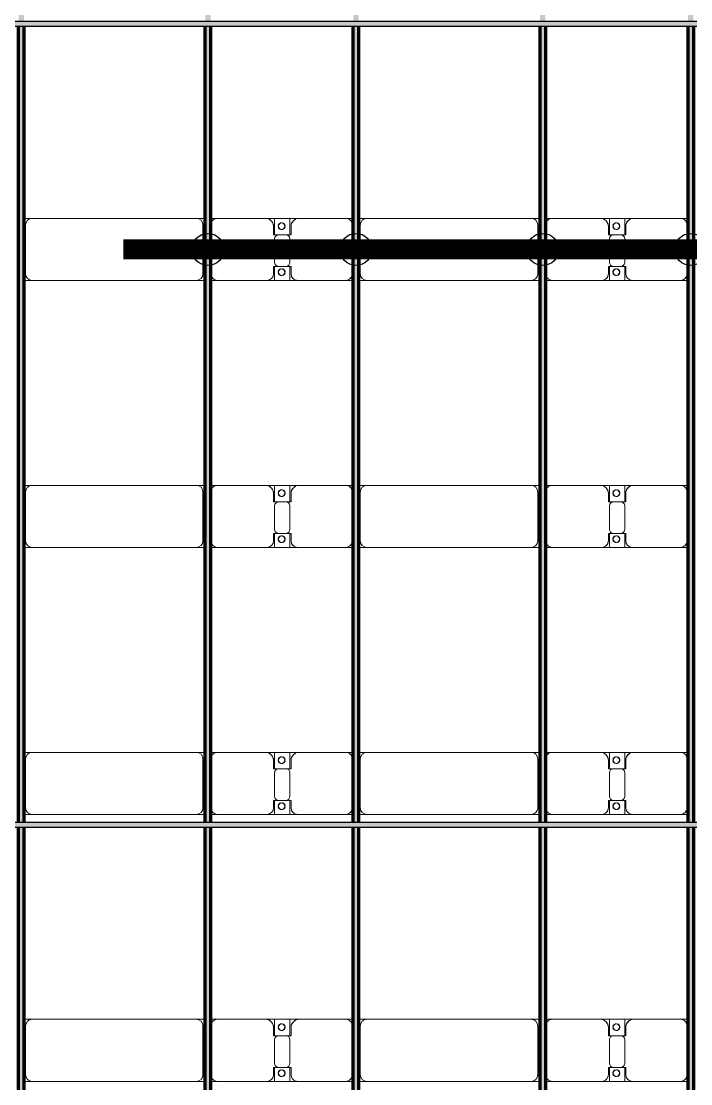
# Model space of a CAD drawing. Header units: millimetres. Extents: x -268744 to 115753, y -96240 to -10461.
# Drawn here: x 18920 to 23940, y -42566 to -34607 of the extents above; entities that cross this region are included whole.
import ezdxf

# ---------------------------------------------------------------- set-up
doc = ezdxf.new("R2010")
doc.units = ezdxf.units.MM
doc.layers.add('A-GENM', color=13, linetype='Continuous', lineweight=9)
doc.layers.add('S-BEAM', color=12, linetype='Continuous', lineweight=9)
doc.layers.add('GC-HOP 40x60 GIA CUONG', color=1, linetype='Continuous')

# ---------------------------------------------------------------- blocks, each defined once
blk = doc.blocks.new('Dầm C52 - Hộp 40x60-V24-KHUNG KẾT CẤU BÈ PIN 1')
at = {"layer": 'S-BEAM', "lineweight": 25}
blk.add_hatch(color=4, dxfattribs=at).paths.add_polyline_path([(-145811, -20), (145811, -20), (145811, 20), (-145811, 20)])
at = {"layer": 'S-BEAM', "color": 4, "lineweight": 25}
for p, q in [((-145811, 20), (145811, 20)), ((145811, -20), (-145811, -20))]:
    blk.add_line(p, q, dxfattribs=at)
blk = doc.blocks.new('Dai phao do pin - DẢI PHAO ĐỠ PIN-V93-KHUNG KẾT CẤU BÈ PIN 1')
at = {"layer": 'A-GENM', "color": 7}
for p, q in [((54537.6, 241.6), (54599.7, 241.6)), ((54537.6, 241.6), (54599.7, 241.6)), ((55830.3, 241.6), (54599.7, 241.6)), ((55830.3, 241.6), (55897.6, 241.6)), ((55830.3, 241.6), (55897.6, 241.6)), ((55937.6, 241.6), (55989.7, 241.6)), ((55937.6, 241.6), (55989.7, 241.6)), ((56349.7, 241.6), (55989.7, 241.6)), ((56349.7, 241.6), (56532.2, 241.6)), ((56532.2, 241.6), (56349.7, 241.6)), ((56417.8, 241.6), (56600.3, 241.6)), ((56417.8, 116.2), (56417.8, 241.6)), ((56600.3, 241.6), (56417.8, 241.6)), ((56532.2, 241.6), (56532.2, 116.2)), ((56950.3, 241.6), (56600.3, 241.6)), ((56950.3, 241.6), (57007.6, 241.6)), ((56950.3, 241.6), (57007.6, 241.6)), ((57047.6, 241.6), (57109.7, 241.6)), ((57047.6, 241.6), (57109.7, 241.6)), ((58340.3, 241.6), (57109.7, 241.6)), ((58340.3, 241.6), (58407.6, 241.6)), ((58340.3, 241.6), (58407.6, 241.6)), ((58447.6, 241.6), (58499.7, 241.6)), ((58447.6, 241.6), (58499.7, 241.6)), ((58859.7, 241.6), (58499.7, 241.6)), ((58859.7, 241.6), (59042.2, 241.6)), ((59042.2, 241.6), (58859.7, 241.6)), ((58927.8, 241.6), (59110.3, 241.6)), ((58927.8, 116.2), (58927.8, 241.6)), ((59110.3, 241.6), (58927.8, 241.6)), ((59042.2, 241.6), (59042.2, 116.2)), ((59460.3, 241.6), (59110.3, 241.6)), ((59460.3, 241.6), (59517.6, 241.6)), ((59460.3, 241.6), (59517.6, 241.6)), ((54549.7, 191.6), (54549.7, -173.4)), ((55880.3, -173.4), (55880.3, 191.6)), ((55939.7, 191.6), (55939.7, -173.4)), ((56409.7, 118.2), (56409.7, 181.6)), ((56540.3, 181.6), (56540.3, 118.2)), ((57000.3, -173.4), (57000.3, 191.6)), ((57059.7, 191.6), (57059.7, -173.4)), ((58390.3, -173.4), (58390.3, 191.6)), ((58449.7, 191.6), (58449.7, -173.4)), ((58919.7, 118.2), (58919.7, 181.6)), ((59050.3, 181.6), (59050.3, 118.2)), ((59510.3, -173.4), (59510.3, 191.6)), ((56502.2, 118.2), (56409.7, 118.2)), ((56417.8, 88.2), (56417.8, -88.2)), ((56540.3, 118.2), (56447.8, 118.2)), ((56532.2, -88.2), (56532.2, 88.2)), ((59012.2, 118.2), (58919.7, 118.2)), ((58927.8, 88.2), (58927.8, -88.2)), ((59050.3, 118.2), (58957.8, 118.2)), ((59042.2, -88.2), (59042.2, 88.2)), ((56409.7, -173.4), (56409.7, -118.2)), ((56409.7, -118.2), (56502.2, -118.2)), ((56417.8, -223.4), (56417.8, -116.2)), ((56447.8, -118.2), (56540.3, -118.2)), ((56532.2, -116.2), (56532.2, -223.4)), ((56540.3, -118.2), (56540.3, -173.4)), ((58919.7, -173.4), (58919.7, -118.2)), ((58919.7, -118.2), (59012.2, -118.2)), ((58927.8, -223.4), (58927.8, -116.2)), ((58957.8, -118.2), (59050.3, -118.2)), ((59042.2, -116.2), (59042.2, -223.4)), ((59050.3, -118.2), (59050.3, -173.4)), ((54599.7, -223.4), (54537.6, -223.4)), ((54599.7, -223.4), (54537.6, -223.4)), ((54599.7, -223.4), (55830.3, -223.4)), ((55897.6, -223.4), (55830.3, -223.4)), ((55897.6, -223.4), (55830.3, -223.4)), ((55989.7, -223.4), (55937.6, -223.4)), ((55989.7, -223.4), (55937.6, -223.4)), ((55989.7, -223.4), (56359.7, -223.4)), ((56532.2, -223.4), (56359.7, -223.4)), ((56359.7, -223.4), (56532.2, -223.4)), ((56590.3, -223.4), (56417.8, -223.4)), ((56417.8, -223.4), (56590.3, -223.4)), ((56590.3, -223.4), (56950.3, -223.4)), ((57007.6, -223.4), (56950.3, -223.4)), ((57007.6, -223.4), (56950.3, -223.4)), ((57109.7, -223.4), (57047.6, -223.4)), ((57109.7, -223.4), (57047.6, -223.4)), ((57109.7, -223.4), (58340.3, -223.4)), ((58407.6, -223.4), (58340.3, -223.4)), ((58407.6, -223.4), (58340.3, -223.4)), ((58499.7, -223.4), (58447.6, -223.4)), ((58499.7, -223.4), (58447.6, -223.4)), ((58499.7, -223.4), (58869.7, -223.4)), ((59042.2, -223.4), (58869.7, -223.4)), ((58869.7, -223.4), (59042.2, -223.4)), ((59100.3, -223.4), (58927.8, -223.4)), ((58927.8, -223.4), (59100.3, -223.4)), ((59100.3, -223.4), (59460.3, -223.4)), ((59517.6, -223.4), (59460.3, -223.4)), ((59517.6, -223.4), (59460.3, -223.4))]:
    blk.add_line(p, q, dxfattribs=at)
for centre, radius, start, end in [((54599.7, 191.6), 50, 90, 180), ((54599.7, 191.6), 50, 105, 135), ((55830.3, 191.6), 50, 360, 90), ((55830.3, 191.6), 50, 60, 90), ((55989.7, 191.6), 50, 90, 180), ((55989.7, 191.6), 50, 105, 180), ((56349.7, 181.6), 60, 0, 90), ((56600.3, 181.6), 60, 90, 180), ((56950.3, 191.6), 50, 0, 90), ((56950.3, 191.6), 50, 0, 75), ((57109.7, 191.6), 50, 90, 180), ((57109.7, 191.6), 50, 105, 135), ((58340.3, 191.6), 50, 0, 90), ((58340.3, 191.6), 50, 60, 90), ((58499.7, 191.6), 50, 90, 180), ((58499.7, 191.6), 50, 105, 180), ((58859.7, 181.6), 60, 0, 90), ((59110.3, 181.6), 60, 90, 180), ((59460.3, 191.6), 50, 360, 90), ((59460.3, 191.6), 50, 360, 75), ((54599.7, 191.6), 50, 150, 180), ((55830.3, 191.6), 50, 15, 30), ((56349.7, 181.6), 60, 0, 60), ((56468.6, 183.2), 25, 360, 180), ((56468.6, 183.2), 25, 180, 360), ((56468.6, 183.2), 25, 360, 165), ((56471.4, 183.2), 25, 0, 180), ((56471.4, 183.2), 25, 90, 180), ((56471.4, 183.2), 25, 180, 0), ((56471.4, 183.2), 25, 180, 300), ((56468.6, 183.2), 25, 210, 360), ((56471.4, 183.2), 25, 15, 75), ((56471.4, 183.2), 25, 330, 345), ((56600.3, 181.6), 60, 120, 180), ((57109.7, 191.6), 50, 150, 180), ((58340.3, 191.6), 50, 15, 30), ((58859.7, 181.6), 60, 0, 60), ((58978.6, 183.2), 25, 360, 180), ((58978.6, 183.2), 25, 180, 0), ((58978.6, 183.2), 25, 360, 165), ((58981.4, 183.2), 25, 360, 180), ((58981.4, 183.2), 25, 90, 180), ((58981.4, 183.2), 25, 180, 0), ((58981.4, 183.2), 25, 180, 300), ((58978.6, 183.2), 25, 210, 0), ((58981.4, 183.2), 25, 15, 75), ((58981.4, 183.2), 25, 330, 345), ((59110.3, 181.6), 60, 127.32683, 180), ((56447.8, 88.2), 30, 90, 180), ((56502.2, 88.2), 30, 0, 90), ((58957.8, 88.2), 30, 90, 180), ((59012.2, 88.2), 30, 360, 90), ((56447.8, -88.2), 30, 180, 270), ((56468.6, -161.8), 25, 360, 180), ((56468.6, -161.8), 25, 105, 165), ((56471.4, -161.8), 25, 0, 180), ((56471.4, -161.8), 25, 105, 180), ((56468.6, -161.8), 25, 360, 75), ((56471.4, -161.8), 25, 15, 75), ((56502.2, -88.2), 30, 270, 0), ((58957.8, -88.2), 30, 180, 270), ((58978.6, -161.8), 25, 360, 180), ((58978.6, -161.8), 25, 105, 165), ((58981.4, -161.8), 25, 360, 180), ((58981.4, -161.8), 25, 105, 180), ((58978.6, -161.8), 25, 360, 75), ((58981.4, -161.8), 25, 15, 75), ((59012.2, -88.2), 30, 270, 0), ((54599.7, -173.4), 50, 180, 270), ((54599.7, -173.4), 50, 180, 210), ((54599.7, -173.4), 50, 240, 270), ((55830.3, -173.4), 50, 270, 0), ((55830.3, -173.4), 50, 285, 300), ((55830.3, -173.4), 50, 330, 0), ((55989.7, -173.4), 50, 180, 270), ((55989.7, -173.4), 50, 180, 255), ((56359.7, -173.4), 50, 270, 360), ((56359.7, -173.4), 50, 285, 0), ((56468.6, -161.8), 25, 180, 0), ((56468.6, -161.8), 25, 195, 359.19264), ((56471.4, -161.8), 25, 180, 0), ((56471.4, -161.8), 25, 180.80736, 270), ((56471.4, -161.8), 25, 285, 345), ((56590.3, -173.4), 50, 180, 270), ((56590.3, -173.4), 50, 180, 255), ((56950.3, -173.4), 50, 270, 0), ((56950.3, -173.4), 50, 285, 0), ((57109.7, -173.4), 50, 180, 270), ((57109.7, -173.4), 50, 180, 210), ((57109.7, -173.4), 50, 240, 270), ((58340.3, -173.4), 50, 270, 0), ((58340.3, -173.4), 50, 285, 300), ((58340.3, -173.4), 50, 330, 360), ((58499.7, -173.4), 50, 180, 270), ((58499.7, -173.4), 50, 180, 255), ((58869.7, -173.4), 50, 270, 0), ((58869.7, -173.4), 50, 285, 0), ((58978.6, -161.8), 25, 180, 360), ((58978.6, -161.8), 25, 195, 359.19264), ((58981.4, -161.8), 25, 180, 0), ((58981.4, -161.8), 25, 180.80736, 270), ((58981.4, -161.8), 25, 285, 345), ((59100.3, -173.4), 50, 180, 270), ((59100.3, -173.4), 50, 180, 255), ((59460.3, -173.4), 50, 270, 360), ((59460.3, -173.4), 50, 285, 360)]:
    blk.add_arc(centre, radius, start, end, dxfattribs=at)
blk = doc.blocks.new('Dai phao do pin - DẢI PHAO ĐỠ PIN-V94-KHUNG KẾT CẤU BÈ PIN 1')
at = {"layer": 'A-GENM', "color": 7}
for p, q in [((54537.6, 241.6), (54599.7, 241.6)), ((54537.6, 241.6), (54599.7, 241.6)), ((55830.3, 241.6), (54599.7, 241.6)), ((55830.3, 241.6), (55897.6, 241.6)), ((55830.3, 241.6), (55897.6, 241.6)), ((55937.6, 241.6), (55989.7, 241.6)), ((55937.6, 241.6), (55989.7, 241.6)), ((56349.7, 241.6), (55989.7, 241.6)), ((56349.7, 241.6), (56532.2, 241.6)), ((56532.2, 241.6), (56349.7, 241.6)), ((56417.8, 241.6), (56600.3, 241.6)), ((56417.8, 116.2), (56417.8, 241.6)), ((56600.3, 241.6), (56417.8, 241.6)), ((56532.2, 241.6), (56532.2, 116.2)), ((56950.3, 241.6), (56600.3, 241.6)), ((56950.3, 241.6), (57007.6, 241.6)), ((56950.3, 241.6), (57007.6, 241.6)), ((57047.6, 241.6), (57109.7, 241.6)), ((57047.6, 241.6), (57109.7, 241.6)), ((58340.3, 241.6), (57109.7, 241.6)), ((58340.3, 241.6), (58407.6, 241.6)), ((58340.3, 241.6), (58407.6, 241.6)), ((58447.6, 241.6), (58499.7, 241.6)), ((58447.6, 241.6), (58499.7, 241.6)), ((58859.7, 241.6), (58499.7, 241.6)), ((58859.7, 241.6), (59042.2, 241.6)), ((59042.2, 241.6), (58859.7, 241.6)), ((58927.8, 241.6), (59110.3, 241.6)), ((58927.8, 116.2), (58927.8, 241.6)), ((59110.3, 241.6), (58927.8, 241.6)), ((59042.2, 241.6), (59042.2, 116.2)), ((59460.3, 241.6), (59110.3, 241.6)), ((59460.3, 241.6), (59517.6, 241.6)), ((59460.3, 241.6), (59517.6, 241.6)), ((54549.7, 191.6), (54549.7, -173.4)), ((55880.3, -173.4), (55880.3, 191.6)), ((55939.7, 191.6), (55939.7, -173.4)), ((56409.7, 118.2), (56409.7, 181.6)), ((56540.3, 181.6), (56540.3, 118.2)), ((57000.3, -173.4), (57000.3, 191.6)), ((57059.7, 191.6), (57059.7, -173.4)), ((58390.3, -173.4), (58390.3, 191.6)), ((58449.7, 191.6), (58449.7, -173.4)), ((58919.7, 118.2), (58919.7, 181.6)), ((59050.3, 181.6), (59050.3, 118.2)), ((59510.3, -173.4), (59510.3, 191.6)), ((56502.2, 118.2), (56409.7, 118.2)), ((56417.8, 88.2), (56417.8, -88.2)), ((56540.3, 118.2), (56447.8, 118.2)), ((56532.2, -88.2), (56532.2, 88.2)), ((59012.2, 118.2), (58919.7, 118.2)), ((58927.8, 88.2), (58927.8, -88.2)), ((59050.3, 118.2), (58957.8, 118.2)), ((59042.2, -88.2), (59042.2, 88.2)), ((56409.7, -173.4), (56409.7, -118.2)), ((56409.7, -118.2), (56502.2, -118.2)), ((56417.8, -223.4), (56417.8, -116.2)), ((56447.8, -118.2), (56540.3, -118.2)), ((56532.2, -116.2), (56532.2, -223.4)), ((56540.3, -118.2), (56540.3, -173.4)), ((58919.7, -173.4), (58919.7, -118.2)), ((58919.7, -118.2), (59012.2, -118.2)), ((58927.8, -223.4), (58927.8, -116.2)), ((58957.8, -118.2), (59050.3, -118.2)), ((59042.2, -116.2), (59042.2, -223.4)), ((59050.3, -118.2), (59050.3, -173.4)), ((54599.7, -223.4), (54537.6, -223.4)), ((54599.7, -223.4), (54537.6, -223.4)), ((54599.7, -223.4), (55830.3, -223.4)), ((55897.6, -223.4), (55830.3, -223.4)), ((55897.6, -223.4), (55830.3, -223.4)), ((55989.7, -223.4), (55937.6, -223.4)), ((55989.7, -223.4), (55937.6, -223.4)), ((55989.7, -223.4), (56359.7, -223.4)), ((56532.2, -223.4), (56359.7, -223.4)), ((56359.7, -223.4), (56532.2, -223.4)), ((56590.3, -223.4), (56417.8, -223.4)), ((56417.8, -223.4), (56590.3, -223.4)), ((56590.3, -223.4), (56950.3, -223.4)), ((57007.6, -223.4), (56950.3, -223.4)), ((57007.6, -223.4), (56950.3, -223.4)), ((57109.7, -223.4), (57047.6, -223.4)), ((57109.7, -223.4), (57047.6, -223.4)), ((57109.7, -223.4), (58340.3, -223.4)), ((58407.6, -223.4), (58340.3, -223.4)), ((58407.6, -223.4), (58340.3, -223.4)), ((58499.7, -223.4), (58447.6, -223.4)), ((58499.7, -223.4), (58447.6, -223.4)), ((58499.7, -223.4), (58869.7, -223.4)), ((59042.2, -223.4), (58869.7, -223.4)), ((58869.7, -223.4), (59042.2, -223.4)), ((59100.3, -223.4), (58927.8, -223.4)), ((58927.8, -223.4), (59100.3, -223.4)), ((59100.3, -223.4), (59460.3, -223.4)), ((59517.6, -223.4), (59460.3, -223.4)), ((59517.6, -223.4), (59460.3, -223.4))]:
    blk.add_line(p, q, dxfattribs=at)
for centre, radius, start, end in [((54599.7, 191.6), 50, 90, 180), ((54599.7, 191.6), 50, 105, 135), ((55830.3, 191.6), 50, 360, 90), ((55830.3, 191.6), 50, 60, 90), ((55989.7, 191.6), 50, 90, 180), ((55989.7, 191.6), 50, 105, 180), ((56349.7, 181.6), 60, 0, 90), ((56600.3, 181.6), 60, 90, 180), ((56950.3, 191.6), 50, 0, 90), ((56950.3, 191.6), 50, 0, 75), ((57109.7, 191.6), 50, 90, 180), ((57109.7, 191.6), 50, 105, 135), ((58340.3, 191.6), 50, 0, 90), ((58340.3, 191.6), 50, 60, 90), ((58499.7, 191.6), 50, 90, 180), ((58499.7, 191.6), 50, 105, 180), ((58859.7, 181.6), 60, 0, 90), ((59110.3, 181.6), 60, 90, 180), ((59460.3, 191.6), 50, 360, 90), ((59460.3, 191.6), 50, 360, 75), ((54599.7, 191.6), 50, 150, 180), ((55830.3, 191.6), 50, 15, 30), ((56349.7, 181.6), 60, 0, 60), ((56468.6, 183.2), 25, 360, 180), ((56468.6, 183.2), 25, 180, 360), ((56468.6, 183.2), 25, 360, 165), ((56471.4, 183.2), 25, 0, 180), ((56471.4, 183.2), 25, 90, 180), ((56471.4, 183.2), 25, 180, 0), ((56471.4, 183.2), 25, 180, 300), ((56468.6, 183.2), 25, 210, 360), ((56471.4, 183.2), 25, 15, 75), ((56471.4, 183.2), 25, 330, 345), ((56600.3, 181.6), 60, 120, 180), ((57109.7, 191.6), 50, 150, 180), ((58340.3, 191.6), 50, 15, 30), ((58859.7, 181.6), 60, 0, 60), ((58978.6, 183.2), 25, 360, 180), ((58978.6, 183.2), 25, 180, 0), ((58978.6, 183.2), 25, 360, 165), ((58981.4, 183.2), 25, 360, 180), ((58981.4, 183.2), 25, 90, 180), ((58981.4, 183.2), 25, 180, 0), ((58981.4, 183.2), 25, 180, 300), ((58978.6, 183.2), 25, 210, 0), ((58981.4, 183.2), 25, 15, 75), ((58981.4, 183.2), 25, 330, 345), ((59110.3, 181.6), 60, 127.32683, 180), ((56447.8, 88.2), 30, 90, 180), ((56502.2, 88.2), 30, 0, 90), ((58957.8, 88.2), 30, 90, 180), ((59012.2, 88.2), 30, 360, 90), ((56447.8, -88.2), 30, 180, 270), ((56468.6, -161.8), 25, 360, 180), ((56468.6, -161.8), 25, 105, 165), ((56471.4, -161.8), 25, 0, 180), ((56471.4, -161.8), 25, 105, 180), ((56468.6, -161.8), 25, 360, 75), ((56471.4, -161.8), 25, 15, 75), ((56502.2, -88.2), 30, 270, 0), ((58957.8, -88.2), 30, 180, 270), ((58978.6, -161.8), 25, 360, 180), ((58978.6, -161.8), 25, 105, 165), ((58981.4, -161.8), 25, 360, 180), ((58981.4, -161.8), 25, 105, 180), ((58978.6, -161.8), 25, 360, 75), ((58981.4, -161.8), 25, 15, 75), ((59012.2, -88.2), 30, 270, 0), ((54599.7, -173.4), 50, 180, 270), ((54599.7, -173.4), 50, 180, 210), ((54599.7, -173.4), 50, 240, 270), ((55830.3, -173.4), 50, 270, 0), ((55830.3, -173.4), 50, 285, 300), ((55830.3, -173.4), 50, 330, 0), ((55989.7, -173.4), 50, 180, 270), ((55989.7, -173.4), 50, 180, 255), ((56359.7, -173.4), 50, 270, 360), ((56359.7, -173.4), 50, 285, 0), ((56468.6, -161.8), 25, 180, 0), ((56468.6, -161.8), 25, 195, 0), ((56471.4, -161.8), 25, 180, 0), ((56471.4, -161.8), 25, 180, 270), ((56471.4, -161.8), 25, 285, 345), ((56590.3, -173.4), 50, 180, 270), ((56590.3, -173.4), 50, 180, 255), ((56950.3, -173.4), 50, 270, 0), ((56950.3, -173.4), 50, 285, 0), ((57109.7, -173.4), 50, 180, 270), ((57109.7, -173.4), 50, 180, 210), ((57109.7, -173.4), 50, 240, 270), ((58340.3, -173.4), 50, 270, 0), ((58340.3, -173.4), 50, 285, 300), ((58340.3, -173.4), 50, 330, 360), ((58499.7, -173.4), 50, 180, 270), ((58499.7, -173.4), 50, 180, 255), ((58869.7, -173.4), 50, 270, 0), ((58869.7, -173.4), 50, 285, 0), ((58978.6, -161.8), 25, 180, 360), ((58978.6, -161.8), 25, 195, 360), ((58981.4, -161.8), 25, 180, 0), ((58981.4, -161.8), 25, 180, 270), ((58981.4, -161.8), 25, 285, 345), ((59100.3, -173.4), 50, 180, 270), ((59100.3, -173.4), 50, 180, 255), ((59460.3, -173.4), 50, 270, 360), ((59460.3, -173.4), 50, 285, 360)]:
    blk.add_arc(centre, radius, start, end, dxfattribs=at)
blk = doc.blocks.new('Dai phao do pin - DẢI PHAO ĐỠ PIN-V95-KHUNG KẾT CẤU BÈ PIN 1')
at = {"layer": 'A-GENM', "color": 7}
for p, q in [((54537.6, 241.6), (54599.7, 241.6)), ((54537.6, 241.6), (54599.7, 241.6)), ((55830.3, 241.6), (54599.7, 241.6)), ((55830.3, 241.6), (55897.6, 241.6)), ((55830.3, 241.6), (55897.6, 241.6)), ((55937.6, 241.6), (55989.7, 241.6)), ((55937.6, 241.6), (55989.7, 241.6)), ((56349.7, 241.6), (55989.7, 241.6)), ((56349.7, 241.6), (56532.2, 241.6)), ((56532.2, 241.6), (56349.7, 241.6)), ((56417.8, 241.6), (56600.3, 241.6)), ((56417.8, 116.2), (56417.8, 241.6)), ((56600.3, 241.6), (56417.8, 241.6)), ((56532.2, 241.6), (56532.2, 116.2)), ((56950.3, 241.6), (56600.3, 241.6)), ((56950.3, 241.6), (57007.6, 241.6)), ((56950.3, 241.6), (57007.6, 241.6)), ((57047.6, 241.6), (57109.7, 241.6)), ((57047.6, 241.6), (57109.7, 241.6)), ((58340.3, 241.6), (57109.7, 241.6)), ((58340.3, 241.6), (58407.6, 241.6)), ((58340.3, 241.6), (58407.6, 241.6)), ((58447.6, 241.6), (58499.7, 241.6)), ((58447.6, 241.6), (58499.7, 241.6)), ((58859.7, 241.6), (58499.7, 241.6)), ((58859.7, 241.6), (59042.2, 241.6)), ((59042.2, 241.6), (58859.7, 241.6)), ((58927.8, 241.6), (59110.3, 241.6)), ((58927.8, 116.2), (58927.8, 241.6)), ((59110.3, 241.6), (58927.8, 241.6)), ((59042.2, 241.6), (59042.2, 116.2)), ((59460.3, 241.6), (59110.3, 241.6)), ((59460.3, 241.6), (59517.6, 241.6)), ((59460.3, 241.6), (59517.6, 241.6)), ((54549.7, 191.6), (54549.7, -173.4)), ((55880.3, -173.4), (55880.3, 191.6)), ((55939.7, 191.6), (55939.7, -173.4)), ((56409.7, 118.2), (56409.7, 181.6)), ((56540.3, 181.6), (56540.3, 118.2)), ((57000.3, -173.4), (57000.3, 191.6)), ((57059.7, 191.6), (57059.7, -173.4)), ((58390.3, -173.4), (58390.3, 191.6)), ((58449.7, 191.6), (58449.7, -173.4)), ((58919.7, 118.2), (58919.7, 181.6)), ((59050.3, 181.6), (59050.3, 118.2)), ((59510.3, -173.4), (59510.3, 191.6)), ((56502.2, 118.2), (56409.7, 118.2)), ((56417.8, 88.2), (56417.8, -88.2)), ((56540.3, 118.2), (56447.8, 118.2)), ((56532.2, -88.2), (56532.2, 88.2)), ((59012.2, 118.2), (58919.7, 118.2)), ((58927.8, 88.2), (58927.8, -88.2)), ((59050.3, 118.2), (58957.8, 118.2)), ((59042.2, -88.2), (59042.2, 88.2)), ((56409.7, -173.4), (56409.7, -118.2)), ((56409.7, -118.2), (56502.2, -118.2)), ((56417.8, -223.4), (56417.8, -116.2)), ((56447.8, -118.2), (56540.3, -118.2)), ((56532.2, -116.2), (56532.2, -223.4)), ((56540.3, -118.2), (56540.3, -173.4)), ((58919.7, -173.4), (58919.7, -118.2)), ((58919.7, -118.2), (59012.2, -118.2)), ((58927.8, -223.4), (58927.8, -116.2)), ((58957.8, -118.2), (59050.3, -118.2)), ((59042.2, -116.2), (59042.2, -223.4)), ((59050.3, -118.2), (59050.3, -173.4)), ((54599.7, -223.4), (54537.6, -223.4)), ((54599.7, -223.4), (54537.6, -223.4)), ((54599.7, -223.4), (55830.3, -223.4)), ((55897.6, -223.4), (55830.3, -223.4)), ((55897.6, -223.4), (55830.3, -223.4)), ((55989.7, -223.4), (55937.6, -223.4)), ((55989.7, -223.4), (55937.6, -223.4)), ((55989.7, -223.4), (56359.7, -223.4)), ((56532.2, -223.4), (56359.7, -223.4)), ((56359.7, -223.4), (56532.2, -223.4)), ((56590.3, -223.4), (56417.8, -223.4)), ((56417.8, -223.4), (56590.3, -223.4)), ((56590.3, -223.4), (56950.3, -223.4)), ((57007.6, -223.4), (56950.3, -223.4)), ((57007.6, -223.4), (56950.3, -223.4)), ((57109.7, -223.4), (57047.6, -223.4)), ((57109.7, -223.4), (57047.6, -223.4)), ((57109.7, -223.4), (58340.3, -223.4)), ((58407.6, -223.4), (58340.3, -223.4)), ((58407.6, -223.4), (58340.3, -223.4)), ((58499.7, -223.4), (58447.6, -223.4)), ((58499.7, -223.4), (58447.6, -223.4)), ((58499.7, -223.4), (58869.7, -223.4)), ((59042.2, -223.4), (58869.7, -223.4)), ((58869.7, -223.4), (59042.2, -223.4)), ((59100.3, -223.4), (58927.8, -223.4)), ((58927.8, -223.4), (59100.3, -223.4)), ((59100.3, -223.4), (59460.3, -223.4)), ((59517.6, -223.4), (59460.3, -223.4)), ((59517.6, -223.4), (59460.3, -223.4))]:
    blk.add_line(p, q, dxfattribs=at)
for centre, radius, start, end in [((54599.7, 191.6), 50, 90, 180), ((54599.7, 191.6), 50, 105, 135), ((55830.3, 191.6), 50, 360, 90), ((55830.3, 191.6), 50, 60, 90), ((55989.7, 191.6), 50, 90, 180), ((55989.7, 191.6), 50, 105, 180), ((56349.7, 181.6), 60, 0, 90), ((56600.3, 181.6), 60, 90, 180), ((56950.3, 191.6), 50, 0, 90), ((56950.3, 191.6), 50, 0, 75), ((57109.7, 191.6), 50, 90, 180), ((57109.7, 191.6), 50, 105, 135), ((58340.3, 191.6), 50, 0, 90), ((58340.3, 191.6), 50, 60, 90), ((58499.7, 191.6), 50, 90, 180), ((58499.7, 191.6), 50, 105, 180), ((58859.7, 181.6), 60, 0, 90), ((59110.3, 181.6), 60, 90, 180), ((59460.3, 191.6), 50, 360, 90), ((59460.3, 191.6), 50, 360, 75), ((54599.7, 191.6), 50, 150, 180), ((55830.3, 191.6), 50, 15, 30), ((56349.7, 181.6), 60, 0, 60), ((56468.6, 183.2), 25, 360, 180), ((56468.6, 183.2), 25, 180, 360), ((56468.6, 183.2), 25, 360, 165), ((56471.4, 183.2), 25, 0, 180), ((56471.4, 183.2), 25, 90, 180), ((56471.4, 183.2), 25, 180, 0), ((56471.4, 183.2), 25, 180, 300), ((56468.6, 183.2), 25, 210, 360), ((56471.4, 183.2), 25, 15, 75), ((56471.4, 183.2), 25, 330, 345), ((56600.3, 181.6), 60, 120, 180), ((57109.7, 191.6), 50, 150, 180), ((58340.3, 191.6), 50, 15, 30), ((58859.7, 181.6), 60, 0, 60), ((58978.6, 183.2), 25, 360, 180), ((58978.6, 183.2), 25, 180, 0), ((58978.6, 183.2), 25, 360, 165), ((58981.4, 183.2), 25, 360, 180), ((58981.4, 183.2), 25, 90, 180), ((58981.4, 183.2), 25, 180, 0), ((58981.4, 183.2), 25, 180, 300), ((58978.6, 183.2), 25, 210, 0), ((58981.4, 183.2), 25, 15, 75), ((58981.4, 183.2), 25, 330, 345), ((59110.3, 181.6), 60, 127.32683, 180), ((56447.8, 88.2), 30, 90, 180), ((56502.2, 88.2), 30, 0, 90), ((58957.8, 88.2), 30, 90, 180), ((59012.2, 88.2), 30, 360, 90), ((56447.8, -88.2), 30, 180, 270), ((56468.6, -161.8), 25, 360, 180), ((56468.6, -161.8), 25, 105, 165), ((56471.4, -161.8), 25, 0, 180), ((56471.4, -161.8), 25, 105, 180), ((56468.6, -161.8), 25, 360, 75), ((56471.4, -161.8), 25, 15, 75), ((56502.2, -88.2), 30, 270, 0), ((58957.8, -88.2), 30, 180, 270), ((58978.6, -161.8), 25, 360, 180), ((58978.6, -161.8), 25, 105, 165), ((58981.4, -161.8), 25, 360, 180), ((58981.4, -161.8), 25, 105, 180), ((58978.6, -161.8), 25, 360, 75), ((58981.4, -161.8), 25, 15, 75), ((59012.2, -88.2), 30, 270, 0), ((54599.7, -173.4), 50, 180, 270), ((54599.7, -173.4), 50, 180, 210), ((54599.7, -173.4), 50, 240, 270), ((55830.3, -173.4), 50, 270, 0), ((55830.3, -173.4), 50, 285, 300), ((55830.3, -173.4), 50, 330, 0), ((55989.7, -173.4), 50, 180, 270), ((55989.7, -173.4), 50, 180, 255), ((56359.7, -173.4), 50, 270, 360), ((56359.7, -173.4), 50, 285, 0), ((56468.6, -161.8), 25, 180, 0), ((56468.6, -161.8), 25, 195, 0), ((56471.4, -161.8), 25, 180, 0), ((56471.4, -161.8), 25, 180, 270), ((56471.4, -161.8), 25, 285, 345), ((56590.3, -173.4), 50, 180, 270), ((56590.3, -173.4), 50, 180, 255), ((56950.3, -173.4), 50, 270, 0), ((56950.3, -173.4), 50, 285, 0), ((57109.7, -173.4), 50, 180, 270), ((57109.7, -173.4), 50, 180, 210), ((57109.7, -173.4), 50, 240, 270), ((58340.3, -173.4), 50, 270, 0), ((58340.3, -173.4), 50, 285, 300), ((58340.3, -173.4), 50, 330, 360), ((58499.7, -173.4), 50, 180, 270), ((58499.7, -173.4), 50, 180, 255), ((58869.7, -173.4), 50, 270, 0), ((58869.7, -173.4), 50, 285, 0), ((58978.6, -161.8), 25, 180, 360), ((58978.6, -161.8), 25, 195, 360), ((58981.4, -161.8), 25, 180, 0), ((58981.4, -161.8), 25, 180, 270), ((58981.4, -161.8), 25, 285, 345), ((59100.3, -173.4), 50, 180, 270), ((59100.3, -173.4), 50, 180, 255), ((59460.3, -173.4), 50, 270, 360), ((59460.3, -173.4), 50, 285, 360)]:
    blk.add_arc(centre, radius, start, end, dxfattribs=at)
blk = doc.blocks.new('Dai phao do pin - DẢI PHAO ĐỠ PIN-V96-KHUNG KẾT CẤU BÈ PIN 1')
at = {"layer": 'A-GENM', "color": 7}
for p, q in [((54537.6, 241.6), (54599.7, 241.6)), ((54537.6, 241.6), (54599.7, 241.6)), ((55830.3, 241.6), (54599.7, 241.6)), ((55830.3, 241.6), (55897.6, 241.6)), ((55830.3, 241.6), (55897.6, 241.6)), ((55937.6, 241.6), (55989.7, 241.6)), ((55937.6, 241.6), (55989.7, 241.6)), ((56349.7, 241.6), (55989.7, 241.6)), ((56349.7, 241.6), (56532.2, 241.6)), ((56532.2, 241.6), (56349.7, 241.6)), ((56417.8, 241.6), (56600.3, 241.6)), ((56417.8, 116.2), (56417.8, 241.6)), ((56600.3, 241.6), (56417.8, 241.6)), ((56532.2, 241.6), (56532.2, 116.2)), ((56950.3, 241.6), (56600.3, 241.6)), ((56950.3, 241.6), (57007.6, 241.6)), ((56950.3, 241.6), (57007.6, 241.6)), ((57047.6, 241.6), (57109.7, 241.6)), ((57047.6, 241.6), (57109.7, 241.6)), ((58340.3, 241.6), (57109.7, 241.6)), ((58340.3, 241.6), (58407.6, 241.6)), ((58340.3, 241.6), (58407.6, 241.6)), ((58447.6, 241.6), (58499.7, 241.6)), ((58447.6, 241.6), (58499.7, 241.6)), ((58859.7, 241.6), (58499.7, 241.6)), ((58859.7, 241.6), (59042.2, 241.6)), ((59042.2, 241.6), (58859.7, 241.6)), ((58927.8, 241.6), (59110.3, 241.6)), ((58927.8, 116.2), (58927.8, 241.6)), ((59110.3, 241.6), (58927.8, 241.6)), ((59042.2, 241.6), (59042.2, 116.2)), ((59460.3, 241.6), (59110.3, 241.6)), ((59460.3, 241.6), (59517.6, 241.6)), ((59460.3, 241.6), (59517.6, 241.6)), ((54549.7, 191.6), (54549.7, -173.4)), ((55880.3, -173.4), (55880.3, 191.6)), ((55939.7, 191.6), (55939.7, -173.4)), ((56409.7, 118.2), (56409.7, 181.6)), ((56540.3, 181.6), (56540.3, 118.2)), ((57000.3, -173.4), (57000.3, 191.6)), ((57059.7, 191.6), (57059.7, -173.4)), ((58390.3, -173.4), (58390.3, 191.6)), ((58449.7, 191.6), (58449.7, -173.4)), ((58919.7, 118.2), (58919.7, 181.6)), ((59050.3, 181.6), (59050.3, 118.2)), ((59510.3, -173.4), (59510.3, 191.6)), ((56502.2, 118.2), (56409.7, 118.2)), ((56417.8, 88.2), (56417.8, -88.2)), ((56540.3, 118.2), (56447.8, 118.2)), ((56532.2, -88.2), (56532.2, 88.2)), ((59012.2, 118.2), (58919.7, 118.2)), ((58927.8, 88.2), (58927.8, -88.2)), ((59050.3, 118.2), (58957.8, 118.2)), ((59042.2, -88.2), (59042.2, 88.2)), ((56409.7, -173.4), (56409.7, -118.2)), ((56409.7, -118.2), (56502.2, -118.2)), ((56417.8, -223.4), (56417.8, -116.2)), ((56447.8, -118.2), (56540.3, -118.2)), ((56532.2, -116.2), (56532.2, -223.4)), ((56540.3, -118.2), (56540.3, -173.4)), ((58919.7, -173.4), (58919.7, -118.2)), ((58919.7, -118.2), (59012.2, -118.2)), ((58927.8, -223.4), (58927.8, -116.2)), ((58957.8, -118.2), (59050.3, -118.2)), ((59042.2, -116.2), (59042.2, -223.4)), ((59050.3, -118.2), (59050.3, -173.4)), ((54599.7, -223.4), (54537.6, -223.4)), ((54599.7, -223.4), (54537.6, -223.4)), ((54599.7, -223.4), (55830.3, -223.4)), ((55897.6, -223.4), (55830.3, -223.4)), ((55897.6, -223.4), (55830.3, -223.4)), ((55989.7, -223.4), (55937.6, -223.4)), ((55989.7, -223.4), (55937.6, -223.4)), ((55989.7, -223.4), (56359.7, -223.4)), ((56532.2, -223.4), (56359.7, -223.4)), ((56359.7, -223.4), (56532.2, -223.4)), ((56590.3, -223.4), (56417.8, -223.4)), ((56417.8, -223.4), (56590.3, -223.4)), ((56590.3, -223.4), (56950.3, -223.4)), ((57007.6, -223.4), (56950.3, -223.4)), ((57007.6, -223.4), (56950.3, -223.4)), ((57109.7, -223.4), (57047.6, -223.4)), ((57109.7, -223.4), (57047.6, -223.4)), ((57109.7, -223.4), (58340.3, -223.4)), ((58407.6, -223.4), (58340.3, -223.4)), ((58407.6, -223.4), (58340.3, -223.4)), ((58499.7, -223.4), (58447.6, -223.4)), ((58499.7, -223.4), (58447.6, -223.4)), ((58499.7, -223.4), (58869.7, -223.4)), ((59042.2, -223.4), (58869.7, -223.4)), ((58869.7, -223.4), (59042.2, -223.4)), ((59100.3, -223.4), (58927.8, -223.4)), ((58927.8, -223.4), (59100.3, -223.4)), ((59100.3, -223.4), (59460.3, -223.4)), ((59517.6, -223.4), (59460.3, -223.4)), ((59517.6, -223.4), (59460.3, -223.4))]:
    blk.add_line(p, q, dxfattribs=at)
for centre, radius, start, end in [((54599.7, 191.6), 50, 90, 180), ((54599.7, 191.6), 50, 105, 135), ((55830.3, 191.6), 50, 360, 90), ((55830.3, 191.6), 50, 60, 90), ((55989.7, 191.6), 50, 90, 180), ((55989.7, 191.6), 50, 105, 180), ((56349.7, 181.6), 60, 0, 90), ((56600.3, 181.6), 60, 90, 180), ((56950.3, 191.6), 50, 0, 90), ((56950.3, 191.6), 50, 0, 75), ((57109.7, 191.6), 50, 90, 180), ((57109.7, 191.6), 50, 105, 135), ((58340.3, 191.6), 50, 0, 90), ((58340.3, 191.6), 50, 60, 90), ((58499.7, 191.6), 50, 90, 180), ((58499.7, 191.6), 50, 105, 180), ((58859.7, 181.6), 60, 0, 90), ((59110.3, 181.6), 60, 90, 180), ((59460.3, 191.6), 50, 360, 90), ((59460.3, 191.6), 50, 360, 75), ((54599.7, 191.6), 50, 150, 180), ((55830.3, 191.6), 50, 15, 30), ((56349.7, 181.6), 60, 0, 60), ((56468.6, 183.2), 25, 360, 180), ((56468.6, 183.2), 25, 180, 360), ((56468.6, 183.2), 25, 360, 165), ((56471.4, 183.2), 25, 0, 180), ((56471.4, 183.2), 25, 90, 180), ((56471.4, 183.2), 25, 180, 0), ((56471.4, 183.2), 25, 180, 300), ((56468.6, 183.2), 25, 210, 360), ((56471.4, 183.2), 25, 15, 75), ((56471.4, 183.2), 25, 330, 345), ((56600.3, 181.6), 60, 120, 180), ((57109.7, 191.6), 50, 150, 180), ((58340.3, 191.6), 50, 15, 30), ((58859.7, 181.6), 60, 0, 60), ((58978.6, 183.2), 25, 360, 180), ((58978.6, 183.2), 25, 180, 0), ((58978.6, 183.2), 25, 360, 165), ((58981.4, 183.2), 25, 360, 180), ((58981.4, 183.2), 25, 90, 180), ((58981.4, 183.2), 25, 180, 0), ((58981.4, 183.2), 25, 180, 300), ((58978.6, 183.2), 25, 210, 0), ((58981.4, 183.2), 25, 15, 75), ((58981.4, 183.2), 25, 330, 345), ((59110.3, 181.6), 60, 127.32683, 180), ((56447.8, 88.2), 30, 90, 180), ((56502.2, 88.2), 30, 0, 90), ((58957.8, 88.2), 30, 90, 180), ((59012.2, 88.2), 30, 360, 90), ((56447.8, -88.2), 30, 180, 270), ((56468.6, -161.8), 25, 360, 180), ((56468.6, -161.8), 25, 105, 165), ((56471.4, -161.8), 25, 0, 180), ((56471.4, -161.8), 25, 105, 180), ((56468.6, -161.8), 25, 360, 75), ((56471.4, -161.8), 25, 15, 75), ((56502.2, -88.2), 30, 270, 0), ((58957.8, -88.2), 30, 180, 270), ((58978.6, -161.8), 25, 360, 180), ((58978.6, -161.8), 25, 105, 165), ((58981.4, -161.8), 25, 360, 180), ((58981.4, -161.8), 25, 105, 180), ((58978.6, -161.8), 25, 360, 75), ((58981.4, -161.8), 25, 15, 75), ((59012.2, -88.2), 30, 270, 0), ((54599.7, -173.4), 50, 180, 270), ((54599.7, -173.4), 50, 180, 210), ((54599.7, -173.4), 50, 240, 270), ((55830.3, -173.4), 50, 270, 0), ((55830.3, -173.4), 50, 285, 300), ((55830.3, -173.4), 50, 330, 0), ((55989.7, -173.4), 50, 180, 270), ((55989.7, -173.4), 50, 180, 255), ((56359.7, -173.4), 50, 270, 360), ((56359.7, -173.4), 50, 285, 0), ((56468.6, -161.8), 25, 180, 0), ((56468.6, -161.8), 25, 195, 0), ((56471.4, -161.8), 25, 180, 0), ((56471.4, -161.8), 25, 180, 270), ((56471.4, -161.8), 25, 285, 345), ((56590.3, -173.4), 50, 180, 270), ((56590.3, -173.4), 50, 180, 255), ((56950.3, -173.4), 50, 270, 0), ((56950.3, -173.4), 50, 285, 0), ((57109.7, -173.4), 50, 180, 270), ((57109.7, -173.4), 50, 180, 210), ((57109.7, -173.4), 50, 240, 270), ((58340.3, -173.4), 50, 270, 0), ((58340.3, -173.4), 50, 285, 300), ((58340.3, -173.4), 50, 330, 360), ((58499.7, -173.4), 50, 180, 270), ((58499.7, -173.4), 50, 180, 255), ((58869.7, -173.4), 50, 270, 0), ((58869.7, -173.4), 50, 285, 0), ((58978.6, -161.8), 25, 180, 360), ((58978.6, -161.8), 25, 195, 360), ((58981.4, -161.8), 25, 180, 0), ((58981.4, -161.8), 25, 180, 270), ((58981.4, -161.8), 25, 285, 345), ((59100.3, -173.4), 50, 180, 270), ((59100.3, -173.4), 50, 180, 255), ((59460.3, -173.4), 50, 270, 360), ((59460.3, -173.4), 50, 285, 360)]:
    blk.add_arc(centre, radius, start, end, dxfattribs=at)
blk = doc.blocks.new('Dầm C52 - Dầm C52-V2-KHUNG KẾT CẤU BÈ PIN 1')
at = {"layer": 'S-BEAM', "lineweight": 140}
h = blk.add_hatch(color=1, dxfattribs=at)
h.paths.add_polyline_path([(-25480.9, 20), (-25480.9, -20), (-25440.9, -20), (-25440.9, 20)])
h.paths.add_polyline_path([(-25400.9, 20), (-25400.9, -20), (-19440.9, -20), (-19443, 20), (-24983.5, 20)])
h.paths.add_polyline_path([(-19400.9, 20), (-19400.9, -20), (-13440.9, -20), (-13440.9, 20), (-18519.6, 20)])
h.paths.add_polyline_path([(-13400.9, -20), (-7440.9, -20), (-7440.9, 20), (-13400.9, 20)])
h.paths.add_polyline_path([(-7400.9, 20), (-7400.9, -20), (-1440.9, -20), (-1440.9, 20), (-6515.3, 20)])
h.paths.add_polyline_path([(-1400.9, 20), (-1400.9, -20), (4559.1, -20), (4559.1, 20), (-974.9, 20)])
h.paths.add_polyline_path([(4599.1, -20), (10559.1, -20), (10559.1, 20), (4599.1, 20)])
h.paths.add_polyline_path([(10599.1, -20), (16559.1, -20), (16559.1, 20), (10599.1, 20)])
h.paths.add_polyline_path([(16599.1, 20), (16599.1, -20), (22559.1, -20), (22559.1, 20), (17493.2, 20)])
h.paths.add_polyline_path([(22599.1, 20), (22599.1, -20), (25259.1, -20), (25259.1, 20), (23033.7, 20)])
h.paths.add_polyline_path([(25299.1, -20), (25480.9, -20), (25480.9, 20), (25299.1, 20)])
at = {"layer": 'S-BEAM', "color": 1, "lineweight": 140}
for p, q in [((-1400.9, 20), (4559.1, 20)), ((4599.1, 20), (10559.1, 20)), ((4559.1, -20), (-1400.9, -20)), ((10559.1, -20), (4599.1, -20))]:
    blk.add_line(p, q, dxfattribs=at)
blk = doc.blocks.new('Dầm C52 - Dầm C52-102503-KHUNG KẾT CẤU BÈ PIN 1')
at = {"layer": 'S-BEAM', "lineweight": 140}
h = blk.add_hatch(color=1, dxfattribs=at)
h.paths.add_polyline_path([(-25480.9, 20), (-25480.9, -20), (-25440.9, -20), (-25440.9, 20)])
h.paths.add_polyline_path([(-25400.9, 20), (-25400.9, -20), (-19440.9, -20), (-19443, 20), (-24983.5, 20)])
h.paths.add_polyline_path([(-19400.9, 20), (-19400.9, -20), (-13440.9, -20), (-13440.9, 20), (-17596.2, 20)])
h.paths.add_polyline_path([(-13400.9, -20), (-7440.9, -20), (-7440.9, 20), (-13400.9, 20)])
h.paths.add_polyline_path([(-7400.9, -20), (-1440.9, -20), (-1440.9, 20), (-7400.9, 20)])
h.paths.add_polyline_path([(-1400.9, -20), (4559.1, -20), (4559.1, 20), (-1400.9, 20)])
h.paths.add_polyline_path([(4599.1, -20), (10559.1, -20), (10559.1, 20), (4599.1, 20)])
h.paths.add_polyline_path([(10599.1, 20), (10599.1, -20), (16559.1, -20), (16559.1, 20), (11952.8, 20)])
h.paths.add_polyline_path([(16599.1, -20), (22559.1, -20), (22559.1, 20), (16599.1, 20)])
h.paths.add_polyline_path([(22599.1, -20), (25259.1, -20), (25259.1, 20), (22599.1, 20)])
h.paths.add_polyline_path([(25299.1, -20), (25441.8, -20), (25441.8, 20), (25299.1, 20)])
at = {"layer": 'S-BEAM', "color": 1, "lineweight": 140}
for p, q in [((-1400.9, 20), (4559.1, 20)), ((4599.1, 20), (10559.1, 20)), ((4559.1, -20), (-1400.9, -20)), ((10559.1, -20), (4599.1, -20))]:
    blk.add_line(p, q, dxfattribs=at)
blk = doc.blocks.new('be pin 1_rvt-1-KHUNG KẾT CẤU BÈ PIN 1')
at = {"layer": 'A-GENM', "lineweight": 9}
for name, p in [('Dai phao do pin - DẢI PHAO ĐỠ PIN-V96-KHUNG KẾT CẤU BÈ PIN 1', (-35598.1, -36324.7)), ('Dai phao do pin - DẢI PHAO ĐỠ PIN-V95-KHUNG KẾT CẤU BÈ PIN 1', (-35598.1, -38324.7)), ('Dai phao do pin - DẢI PHAO ĐỠ PIN-V94-KHUNG KẾT CẤU BÈ PIN 1', (-35598.1, -40324.7)), ('Dai phao do pin - DẢI PHAO ĐỠ PIN-V93-KHUNG KẾT CẤU BÈ PIN 1', (-35598.1, -42324.7))]:
    blk.add_blockref(name, p, dxfattribs=at)
at = {"layer": 'S-BEAM', "lineweight": 9, "rotation": 90.00000000032618}
for name, p in [('Dầm C52 - Dầm C52-V2-KHUNG KẾT CẤU BÈ PIN 1', (18919.5, -45205.6)), ('Dầm C52 - Dầm C52-V2-KHUNG KẾT CẤU BÈ PIN 1', (21429.5, -45205.6)), ('Dầm C52 - Dầm C52-V2-KHUNG KẾT CẤU BÈ PIN 1', (23939.5, -45205.6)), ('Dầm C52 - Dầm C52-102503-KHUNG KẾT CẤU BÈ PIN 1', (20319.5, -45205.6)), ('Dầm C52 - Dầm C52-102503-KHUNG KẾT CẤU BÈ PIN 1', (22829.5, -45205.6))]:
    blk.add_blockref(name, p, dxfattribs=at)
at = {"layer": 'S-BEAM', "lineweight": 9}
for p in [(-110896.7, -34626.5), (-110896.7, -40626.5)]:
    blk.add_blockref('Dầm C52 - Hộp 40x60-V24-KHUNG KẾT CẤU BÈ PIN 1', p, dxfattribs=at)

msp = doc.modelspace()

# ---------------------------------------------------------------- linework, layer by layer
at = {"layer": 'GC-HOP 40x60 GIA CUONG', "const_width": 150}
msp.add_lwpolyline([(19684.7, -36315.6), (34684.7, -36315.6)], dxfattribs=at)
at = {"layer": 'GC-HOP 40x60 GIA CUONG'}
for centre in [(20319.5, -36315.6), (21429.5, -36315.6), (22829.5, -36315.6), (23939.5, -36315.6)]:
    msp.add_circle(centre, 120, dxfattribs=at)

# ---------------------------------------------------------------- block references
at = {"lineweight": 5}
msp.add_blockref('be pin 1_rvt-1-KHUNG KẾT CẤU BÈ PIN 1', (0, 0), dxfattribs=at)

doc.saveas('drawing.dxf')
